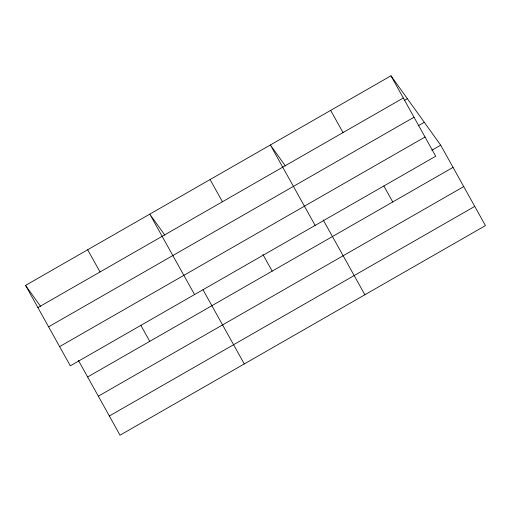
<?xml version="1.0" encoding="UTF-8"?>
<svg xmlns="http://www.w3.org/2000/svg" width="511" height="511" viewBox="0 0 511 511"><rect width="100%" height="100%" fill="white"/><g stroke="black" fill="none" stroke-linecap="round" stroke-linejoin="round"><path stroke-width="0.77" d="M390.96 75.8L435.723 156.225L70.314 365.825L25.55 285.4L390.96 75.8L440.686 145.175L485.45 225.6L120.04 435.2L78.368 360.325M37.903 307.596L403.313 97.997M404.629 100.271L407.369 98.693M48.602 326.81L414.006 117.217M418.107 125.821L424.277 122.282M59.621 346.605L425.024 137.012M431.776 150.285L440.686 145.175M87.636 376.971L453.04 167.378M98.329 396.185L463.739 186.592M109.348 415.986L474.757 206.387M285.413 165.954L270.37 144.971L315.134 225.396M164.829 235.124L149.787 214.135L194.55 294.56M25.55 285.4L40.593 306.383M383.87 186.004L392.748 201.96M330.662 110.382L343.022 132.585M323.188 219.896L364.867 294.77M262.897 254.478L272.165 271.124M210.078 179.553L222.438 201.749M202.995 289.756L244.284 363.934M140.87 325.386L149.755 341.342M87.668 249.764L100.022 271.961"/></g></svg>
